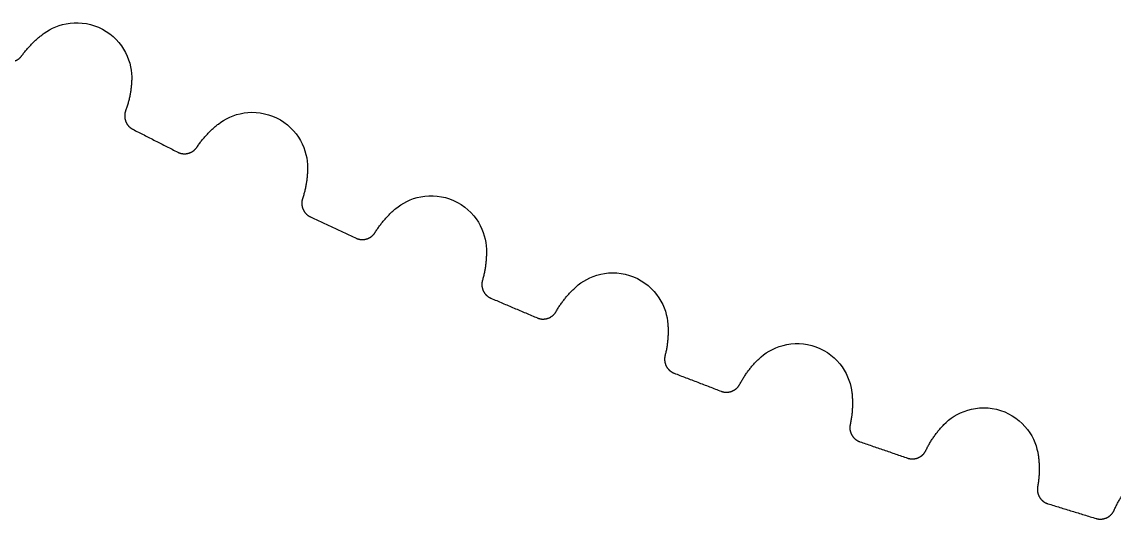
# Model space of a CAD drawing. Extents: x -57 to 57, y -57 to 57.
# Drawn here: x -27.24 to -16.25, y -54.63 to -49.63 of the extents above; entities that cross this region are included whole.
import ezdxf

# ---------------------------------------------------------------- set-up
doc = ezdxf.new("R2010")
doc.units = 0
doc.layers.add('Cut', color=7, linetype='CONTINUOUS')

msp = doc.modelspace()

# ---------------------------------------------------------------- linework, layer by layer
at = {"layer": 'Cut'}
for p, q in [((-27.0143, -49.7438), (-27.0143, -49.7438, 3)), ((-27.0143, -49.7438), (-27.0143, -49.7438, 3)), ((-27.238, -49.9686), (-27.238, -49.9686, 3)), ((-27.238, -49.9686), (-27.238, -49.9686, 3)), ((-26.1333, -50.2122), (-26.1333, -50.2122, 3)), ((-26.1333, -50.2122), (-26.1333, -50.2122, 3)), ((-26.1946, -50.5235), (-26.1946, -50.5235, 3)), ((-26.1946, -50.5235), (-26.1946, -50.5235, 3)), ((-26.1225, -50.7088), (-26.1225, -50.7088, 3)), ((-26.1225, -50.7088), (-26.1225, -50.7088, 3)), ((-25.2618, -50.6563), (-25.2618, -50.6563, 3)), ((-25.2618, -50.6563), (-25.2618, -50.6563, 3)), ((-25.6698, -50.9394), (-25.6698, -50.9394, 3)), ((-25.6698, -50.9394), (-25.6698, -50.9394, 3)), ((-25.4776, -50.8888), (-25.4776, -50.8888, 3)), ((-25.4776, -50.8888), (-25.4776, -50.8888, 3)), ((-24.365, -51.0937), (-24.365, -51.0937, 3)), ((-24.365, -51.0937), (-24.365, -51.0937, 3)), ((-24.4154, -51.4069), (-24.4154, -51.4069, 3)), ((-24.4154, -51.4069), (-24.4154, -51.4069, 3)), ((-23.4785, -51.507), (-23.4785, -51.507, 3)), ((-23.4785, -51.507), (-23.4785, -51.507, 3)), ((-24.3369, -51.5895), (-24.3369, -51.5895, 3)), ((-24.3369, -51.5895), (-24.3369, -51.5895, 3)), ((-23.8764, -51.8043), (-23.8764, -51.8043, 3)), ((-23.8764, -51.8043), (-23.8764, -51.8043, 3)), ((-23.686, -51.7469), (-23.686, -51.7469, 3)), ((-23.686, -51.7469), (-23.686, -51.7469, 3)), ((-22.567, -51.9129), (-22.567, -51.9129, 3)), ((-22.567, -51.9129), (-22.567, -51.9129, 3)), ((-22.6064, -52.2276), (-22.6064, -52.2276, 3)), ((-22.6064, -52.2276), (-22.6064, -52.2276, 3)), ((-21.6666, -52.295), (-21.6666, -52.295, 3)), ((-21.6666, -52.295), (-21.6666, -52.295, 3)), ((-22.5216, -52.4074), (-22.5216, -52.4074, 3)), ((-22.5216, -52.4074), (-22.5216, -52.4074, 3)), ((-22.0539, -52.606), (-22.0539, -52.606, 3)), ((-22.0539, -52.606), (-22.0539, -52.606, 3)), ((-21.8657, -52.5421), (-21.8657, -52.5421, 3)), ((-21.8657, -52.5421), (-21.8657, -52.5421, 3)), ((-20.7415, -52.6688), (-20.7415, -52.6688, 3)), ((-20.7415, -52.6688), (-20.7415, -52.6688, 3)), ((-20.7699, -52.9848), (-20.7699, -52.9848, 3)), ((-20.7699, -52.9848), (-20.7699, -52.9848, 3)), ((-19.8284, -53.0193), (-19.8284, -53.0193, 3)), ((-19.8284, -53.0193), (-19.8284, -53.0193, 3)), ((-20.6789, -53.1615), (-20.6789, -53.1615, 3)), ((-20.6789, -53.1615), (-20.6789, -53.1615, 3)), ((-20.0187, -53.2731), (-20.0187, -53.2731, 3)), ((-20.0187, -53.2731), (-20.0187, -53.2731, 3)), ((-20.2046, -53.3436), (-20.2046, -53.3436, 3)), ((-20.2046, -53.3436), (-20.2046, -53.3436, 3)), ((-18.8908, -53.3606), (-18.8908, -53.3606, 3)), ((-18.8908, -53.3606), (-18.8908, -53.3606, 3)), ((-18.9081, -53.6773), (-18.9081, -53.6773, 3)), ((-18.9081, -53.6773), (-18.9081, -53.6773, 3)), ((-17.9659, -53.679), (-17.9659, -53.679, 3)), ((-17.9659, -53.679), (-17.9659, -53.679, 3)), ((-18.811, -53.8508), (-18.811, -53.8508, 3)), ((-18.811, -53.8508), (-18.811, -53.8508, 3)), ((-18.3306, -54.0162), (-18.3306, -54.0162, 3)), ((-18.3306, -54.0162), (-18.3306, -54.0162, 3)), ((-18.1473, -53.9393), (-18.1473, -53.9393, 3)), ((-18.1473, -53.9393), (-18.1473, -53.9393, 3)), ((-17.017, -53.9874), (-17.017, -53.9874, 3)), ((-17.017, -53.9874), (-17.017, -53.9874, 3)), ((-17.0233, -54.3045), (-17.0233, -54.3045, 3)), ((-17.0233, -54.3045), (-17.0233, -54.3045, 3)), ((-16.9202, -54.4745), (-16.9202, -54.4745, 3)), ((-16.9202, -54.4745), (-16.9202, -54.4745, 3)), ((-16.2537, -54.5398), (-16.2537, -54.5398, 3)), ((-16.2537, -54.5398), (-16.2537, -54.5398, 3)), ((-16.4343, -54.6231), (-16.4343, -54.6231, 3)), ((-16.4343, -54.6231), (-16.4343, -54.6231, 3))]:
    msp.add_line(p, q, dxfattribs=at)
for points, degree, knots in [([(-27.0143, -49.7438), (-26.9474, -49.695), (-26.8579, -49.6538), (-26.7528, -49.6415), (-26.6484, -49.6286), (-26.5296, -49.6477), (-26.4274, -49.7027), (-26.3247, -49.7567), (-26.2424, -49.8445), (-26.1947, -49.9382), (-26.1462, -50.0322), (-26.1302, -50.1295), (-26.1333, -50.2122)], 3, [0, 0, 0, 0, 0.558599, 0.558599, 0.558599, 1.1172, 1.1172, 1.1172, 1.6758, 1.6758, 1.6758, 2.2344, 2.2344, 2.2344, 2.2344]), ([(-27.0143, -49.7438, 3), (-26.9474, -49.695, 3), (-26.8579, -49.6538, 3), (-26.7528, -49.6415, 3), (-26.6484, -49.6286, 3), (-26.5296, -49.6477, 3), (-26.4274, -49.7027, 3), (-26.3247, -49.7567, 3), (-26.2424, -49.8445, 3), (-26.1947, -49.9382, 3), (-26.1462, -50.0322, 3), (-26.1302, -50.1295, 3), (-26.1333, -50.2122, 3)], 3, [0, 0, 0, 0, 0.558599, 0.558599, 0.558599, 1.1172, 1.1172, 1.1172, 1.6758, 1.6758, 1.6758, 2.2344, 2.2344, 2.2344, 2.2344]), ([(-27.0143, -49.7438), (-26.9474, -49.695), (-26.8579, -49.6538), (-26.7528, -49.6415), (-26.6484, -49.6286), (-26.5296, -49.6477), (-26.4274, -49.7027), (-26.3247, -49.7567), (-26.2424, -49.8445), (-26.1947, -49.9382), (-26.1462, -50.0322), (-26.1302, -50.1295), (-26.1333, -50.2122)], 3, [0, 0, 0, 0, 0.558599, 0.558599, 0.558599, 1.1172, 1.1172, 1.1172, 1.6758, 1.6758, 1.6758, 2.2344, 2.2344, 2.2344, 2.2344]), ([(-27.0143, -49.7438, 3), (-26.9474, -49.695, 3), (-26.8579, -49.6538, 3), (-26.7528, -49.6415, 3), (-26.6484, -49.6286, 3), (-26.5296, -49.6477, 3), (-26.4274, -49.7027, 3), (-26.3247, -49.7567, 3), (-26.2424, -49.8445, 3), (-26.1947, -49.9382, 3), (-26.1462, -50.0322, 3), (-26.1302, -50.1295, 3), (-26.1333, -50.2122, 3)], 3, [0, 0, 0, 0, 0.558599, 0.558599, 0.558599, 1.1172, 1.1172, 1.1172, 1.6758, 1.6758, 1.6758, 2.2344, 2.2344, 2.2344, 2.2344]), ([(-27.4319, -50.0125), (-27.3856, -50.0386), (-27.3267, -50.0273), (-27.2686, -50.0121), (-27.238, -49.9686)], 2, [0, 0, 0, 0.724386, 0.724386, 1.44877, 1.44877, 1.44877]), ([(-27.4319, -50.0125, 3), (-27.3856, -50.0386, 3), (-27.3267, -50.0273, 3), (-27.2686, -50.0121, 3), (-27.238, -49.9686, 3)], 2, [0, 0, 0, 0.724386, 0.724386, 1.44877, 1.44877, 1.44877]), ([(-27.4319, -50.0125), (-27.3856, -50.0386), (-27.3267, -50.0273), (-27.2686, -50.0121), (-27.238, -49.9686)], 2, [0, 0, 0, 0.724386, 0.724386, 1.44877, 1.44877, 1.44877]), ([(-27.4319, -50.0125, 3), (-27.3856, -50.0386, 3), (-27.3267, -50.0273, 3), (-27.2686, -50.0121, 3), (-27.238, -49.9686, 3)], 2, [0, 0, 0, 0.724386, 0.724386, 1.44877, 1.44877, 1.44877]), ([(-26.1946, -50.5235), (-26.2135, -50.5731), (-26.1937, -50.6297), (-26.1701, -50.6849), (-26.1225, -50.7088)], 2, [0, 0, 0, 0.724386, 0.724386, 1.44877, 1.44877, 1.44877]), ([(-26.1946, -50.5235, 3), (-26.2135, -50.5731, 3), (-26.1937, -50.6297, 3), (-26.1701, -50.6849, 3), (-26.1225, -50.7088, 3)], 2, [0, 0, 0, 0.724386, 0.724386, 1.44877, 1.44877, 1.44877]), ([(-26.1946, -50.5235), (-26.2135, -50.5731), (-26.1937, -50.6297), (-26.1701, -50.6849), (-26.1225, -50.7088)], 2, [0, 0, 0, 0.724386, 0.724386, 1.44877, 1.44877, 1.44877]), ([(-26.1946, -50.5235, 3), (-26.2135, -50.5731, 3), (-26.1937, -50.6297, 3), (-26.1701, -50.6849, 3), (-26.1225, -50.7088, 3)], 2, [0, 0, 0, 0.724386, 0.724386, 1.44877, 1.44877, 1.44877]), ([(-25.2618, -50.6563), (-25.1967, -50.6052), (-25.1086, -50.5609), (-25.004, -50.5449), (-24.9002, -50.5284), (-24.7807, -50.5433), (-24.6767, -50.5947), (-24.5721, -50.6451), (-24.4868, -50.73), (-24.436, -50.822), (-24.3841, -50.9143), (-24.3648, -51.0109), (-24.365, -51.0937)], 3, [0, 0, 0, 0, 0.558599, 0.558599, 0.558599, 1.1172, 1.1172, 1.1172, 1.6758, 1.6758, 1.6758, 2.2344, 2.2344, 2.2344, 2.2344]), ([(-25.2618, -50.6563, 3), (-25.1967, -50.6052, 3), (-25.1086, -50.5609, 3), (-25.004, -50.5449, 3), (-24.9002, -50.5284, 3), (-24.7807, -50.5433, 3), (-24.6767, -50.5947, 3), (-24.5721, -50.6451, 3), (-24.4868, -50.73, 3), (-24.436, -50.822, 3), (-24.3841, -50.9143, 3), (-24.3648, -51.0109, 3), (-24.365, -51.0937, 3)], 3, [0, 0, 0, 0, 0.558599, 0.558599, 0.558599, 1.1172, 1.1172, 1.1172, 1.6758, 1.6758, 1.6758, 2.2344, 2.2344, 2.2344, 2.2344]), ([(-25.2618, -50.6563), (-25.1967, -50.6052), (-25.1086, -50.5609), (-25.004, -50.5449), (-24.9002, -50.5284), (-24.7807, -50.5433), (-24.6767, -50.5947), (-24.5721, -50.6451), (-24.4868, -50.73), (-24.436, -50.822), (-24.3841, -50.9143), (-24.3648, -51.0109), (-24.365, -51.0937)], 3, [0, 0, 0, 0, 0.558599, 0.558599, 0.558599, 1.1172, 1.1172, 1.1172, 1.6758, 1.6758, 1.6758, 2.2344, 2.2344, 2.2344, 2.2344]), ([(-25.2618, -50.6563, 3), (-25.1967, -50.6052, 3), (-25.1086, -50.5609, 3), (-25.004, -50.5449, 3), (-24.9002, -50.5284, 3), (-24.7807, -50.5433, 3), (-24.6767, -50.5947, 3), (-24.5721, -50.6451, 3), (-24.4868, -50.73, 3), (-24.436, -50.822, 3), (-24.3841, -50.9143, 3), (-24.3648, -51.0109, 3), (-24.365, -51.0937, 3)], 3, [0, 0, 0, 0, 0.558599, 0.558599, 0.558599, 1.1172, 1.1172, 1.1172, 1.6758, 1.6758, 1.6758, 2.2344, 2.2344, 2.2344, 2.2344]), ([(-25.6698, -50.9394), (-25.6226, -50.9639), (-25.5641, -50.9505), (-25.5066, -50.9333), (-25.4776, -50.8888)], 2, [0, 0, 0, 0.724386, 0.724386, 1.44877, 1.44877, 1.44877]), ([(-25.6698, -50.9394, 3), (-25.6226, -50.9639, 3), (-25.5641, -50.9505, 3), (-25.5066, -50.9333, 3), (-25.4776, -50.8888, 3)], 2, [0, 0, 0, 0.724386, 0.724386, 1.44877, 1.44877, 1.44877]), ([(-25.6698, -50.9394), (-25.6226, -50.9639), (-25.5641, -50.9505), (-25.5066, -50.9333), (-25.4776, -50.8888)], 2, [0, 0, 0, 0.724386, 0.724386, 1.44877, 1.44877, 1.44877]), ([(-25.6698, -50.9394, 3), (-25.6226, -50.9639, 3), (-25.5641, -50.9505, 3), (-25.5066, -50.9333, 3), (-25.4776, -50.8888, 3)], 2, [0, 0, 0, 0.724386, 0.724386, 1.44877, 1.44877, 1.44877]), ([(-23.4785, -51.507), (-23.4152, -51.4537), (-23.3288, -51.4064), (-23.2248, -51.3868), (-23.1216, -51.3666), (-23.0017, -51.3774), (-22.8959, -51.4251), (-22.7897, -51.4718), (-22.7015, -51.5537), (-22.6474, -51.6439), (-22.5924, -51.7342), (-22.5697, -51.8301), (-22.567, -51.9129)], 3, [0, 0, 0, 0, 0.558599, 0.558599, 0.558599, 1.1172, 1.1172, 1.1172, 1.6758, 1.6758, 1.6758, 2.2344, 2.2344, 2.2344, 2.2344]), ([(-23.4785, -51.507, 3), (-23.4152, -51.4537, 3), (-23.3288, -51.4064, 3), (-23.2248, -51.3868, 3), (-23.1216, -51.3666, 3), (-23.0017, -51.3774, 3), (-22.8959, -51.4251, 3), (-22.7897, -51.4718, 3), (-22.7015, -51.5537, 3), (-22.6474, -51.6439, 3), (-22.5924, -51.7342, 3), (-22.5697, -51.8301, 3), (-22.567, -51.9129, 3)], 3, [0, 0, 0, 0, 0.558599, 0.558599, 0.558599, 1.1172, 1.1172, 1.1172, 1.6758, 1.6758, 1.6758, 2.2344, 2.2344, 2.2344, 2.2344]), ([(-23.4785, -51.507), (-23.4152, -51.4537), (-23.3288, -51.4064), (-23.2248, -51.3868), (-23.1216, -51.3666), (-23.0017, -51.3774), (-22.8959, -51.4251), (-22.7897, -51.4718), (-22.7015, -51.5537), (-22.6474, -51.6439), (-22.5924, -51.7342), (-22.5697, -51.8301), (-22.567, -51.9129)], 3, [0, 0, 0, 0, 0.558599, 0.558599, 0.558599, 1.1172, 1.1172, 1.1172, 1.6758, 1.6758, 1.6758, 2.2344, 2.2344, 2.2344, 2.2344]), ([(-23.4785, -51.507, 3), (-23.4152, -51.4537, 3), (-23.3288, -51.4064, 3), (-23.2248, -51.3868, 3), (-23.1216, -51.3666, 3), (-23.0017, -51.3774, 3), (-22.8959, -51.4251, 3), (-22.7897, -51.4718, 3), (-22.7015, -51.5537, 3), (-22.6474, -51.6439, 3), (-22.5924, -51.7342, 3), (-22.5697, -51.8301, 3), (-22.567, -51.9129, 3)], 3, [0, 0, 0, 0, 0.558599, 0.558599, 0.558599, 1.1172, 1.1172, 1.1172, 1.6758, 1.6758, 1.6758, 2.2344, 2.2344, 2.2344, 2.2344]), ([(-24.4154, -51.4069), (-24.4326, -51.4572), (-24.4107, -51.5131), (-24.3852, -51.5673), (-24.3369, -51.5895)], 2, [0, 0, 0, 0.724386, 0.724386, 1.44877, 1.44877, 1.44877]), ([(-24.4154, -51.4069, 3), (-24.4326, -51.4572, 3), (-24.4107, -51.5131, 3), (-24.3852, -51.5673, 3), (-24.3369, -51.5895, 3)], 2, [0, 0, 0, 0.724386, 0.724386, 1.44877, 1.44877, 1.44877]), ([(-24.4154, -51.4069), (-24.4326, -51.4572), (-24.4107, -51.5131), (-24.3852, -51.5673), (-24.3369, -51.5895)], 2, [0, 0, 0, 0.724386, 0.724386, 1.44877, 1.44877, 1.44877]), ([(-24.4154, -51.4069, 3), (-24.4326, -51.4572, 3), (-24.4107, -51.5131, 3), (-24.3852, -51.5673, 3), (-24.3369, -51.5895, 3)], 2, [0, 0, 0, 0.724386, 0.724386, 1.44877, 1.44877, 1.44877]), ([(-23.8764, -51.8043), (-23.8284, -51.827), (-23.7704, -51.8117), (-23.7135, -51.7924), (-23.686, -51.7469)], 2, [0, 0, 0, 0.724386, 0.724386, 1.44877, 1.44877, 1.44877]), ([(-23.8764, -51.8043, 3), (-23.8284, -51.827, 3), (-23.7704, -51.8117, 3), (-23.7135, -51.7924, 3), (-23.686, -51.7469, 3)], 2, [0, 0, 0, 0.724386, 0.724386, 1.44877, 1.44877, 1.44877]), ([(-23.8764, -51.8043), (-23.8284, -51.827), (-23.7704, -51.8117), (-23.7135, -51.7924), (-23.686, -51.7469)], 2, [0, 0, 0, 0.724386, 0.724386, 1.44877, 1.44877, 1.44877]), ([(-23.8764, -51.8043, 3), (-23.8284, -51.827, 3), (-23.7704, -51.8117, 3), (-23.7135, -51.7924, 3), (-23.686, -51.7469, 3)], 2, [0, 0, 0, 0.724386, 0.724386, 1.44877, 1.44877, 1.44877]), ([(-21.6666, -52.295), (-21.6053, -52.2395), (-21.5205, -52.1892), (-21.4173, -52.166), (-21.3148, -52.1422), (-21.1947, -52.1488), (-21.0873, -52.1928), (-20.9795, -52.2358), (-20.8884, -52.3145), (-20.8313, -52.4028), (-20.7731, -52.4912), (-20.7471, -52.5862), (-20.7415, -52.6688)], 3, [0, 0, 0, 0, 0.558599, 0.558599, 0.558599, 1.1172, 1.1172, 1.1172, 1.6758, 1.6758, 1.6758, 2.2344, 2.2344, 2.2344, 2.2344]), ([(-21.6666, -52.295, 3), (-21.6053, -52.2395, 3), (-21.5205, -52.1892, 3), (-21.4173, -52.166, 3), (-21.3148, -52.1422, 3), (-21.1947, -52.1488, 3), (-21.0873, -52.1928, 3), (-20.9795, -52.2358, 3), (-20.8884, -52.3145, 3), (-20.8313, -52.4028, 3), (-20.7731, -52.4912, 3), (-20.7471, -52.5862, 3), (-20.7415, -52.6688, 3)], 3, [0, 0, 0, 0, 0.558599, 0.558599, 0.558599, 1.1172, 1.1172, 1.1172, 1.6758, 1.6758, 1.6758, 2.2344, 2.2344, 2.2344, 2.2344]), ([(-21.6666, -52.295), (-21.6053, -52.2395), (-21.5205, -52.1892), (-21.4173, -52.166), (-21.3148, -52.1422), (-21.1947, -52.1488), (-21.0873, -52.1928), (-20.9795, -52.2358), (-20.8884, -52.3145), (-20.8313, -52.4028), (-20.7731, -52.4912), (-20.7471, -52.5862), (-20.7415, -52.6688)], 3, [0, 0, 0, 0, 0.558599, 0.558599, 0.558599, 1.1172, 1.1172, 1.1172, 1.6758, 1.6758, 1.6758, 2.2344, 2.2344, 2.2344, 2.2344]), ([(-21.6666, -52.295, 3), (-21.6053, -52.2395, 3), (-21.5205, -52.1892, 3), (-21.4173, -52.166, 3), (-21.3148, -52.1422, 3), (-21.1947, -52.1488, 3), (-21.0873, -52.1928, 3), (-20.9795, -52.2358, 3), (-20.8884, -52.3145, 3), (-20.8313, -52.4028, 3), (-20.7731, -52.4912, 3), (-20.7471, -52.5862, 3), (-20.7415, -52.6688, 3)], 3, [0, 0, 0, 0, 0.558599, 0.558599, 0.558599, 1.1172, 1.1172, 1.1172, 1.6758, 1.6758, 1.6758, 2.2344, 2.2344, 2.2344, 2.2344]), ([(-22.6064, -52.2276), (-22.6218, -52.2785), (-22.5981, -52.3336), (-22.5707, -52.387), (-22.5216, -52.4074)], 2, [0, 0, 0, 0.724386, 0.724386, 1.44877, 1.44877, 1.44877]), ([(-22.6064, -52.2276, 3), (-22.6218, -52.2785, 3), (-22.5981, -52.3336, 3), (-22.5707, -52.387, 3), (-22.5216, -52.4074, 3)], 2, [0, 0, 0, 0.724386, 0.724386, 1.44877, 1.44877, 1.44877]), ([(-22.6064, -52.2276), (-22.6218, -52.2785), (-22.5981, -52.3336), (-22.5707, -52.387), (-22.5216, -52.4074)], 2, [0, 0, 0, 0.724386, 0.724386, 1.44877, 1.44877, 1.44877]), ([(-22.6064, -52.2276, 3), (-22.6218, -52.2785, 3), (-22.5981, -52.3336, 3), (-22.5707, -52.387, 3), (-22.5216, -52.4074, 3)], 2, [0, 0, 0, 0.724386, 0.724386, 1.44877, 1.44877, 1.44877]), ([(-22.0539, -52.606), (-22.0051, -52.6271), (-21.9477, -52.6097), (-21.8916, -52.5885), (-21.8657, -52.5421)], 2, [0, 0, 0, 0.724386, 0.724386, 1.44877, 1.44877, 1.44877]), ([(-22.0539, -52.606, 3), (-22.0051, -52.6271, 3), (-21.9477, -52.6097, 3), (-21.8916, -52.5885, 3), (-21.8657, -52.5421, 3)], 2, [0, 0, 0, 0.724386, 0.724386, 1.44877, 1.44877, 1.44877]), ([(-22.0539, -52.606), (-22.0051, -52.6271), (-21.9477, -52.6097), (-21.8916, -52.5885), (-21.8657, -52.5421)], 2, [0, 0, 0, 0.724386, 0.724386, 1.44877, 1.44877, 1.44877]), ([(-22.0539, -52.606, 3), (-22.0051, -52.6271, 3), (-21.9477, -52.6097, 3), (-21.8916, -52.5885, 3), (-21.8657, -52.5421, 3)], 2, [0, 0, 0, 0.724386, 0.724386, 1.44877, 1.44877, 1.44877]), ([(-19.8284, -53.0193), (-19.769, -52.9617), (-19.686, -52.9085), (-19.5837, -52.8817), (-19.4821, -52.8544), (-19.3618, -52.8568), (-19.2529, -52.897), (-19.1437, -52.9361), (-19.05, -53.0116), (-18.9897, -53.0979), (-18.9286, -53.1842), (-18.8992, -53.2783), (-18.8908, -53.3606)], 3, [0, 0, 0, 0, 0.558599, 0.558599, 0.558599, 1.1172, 1.1172, 1.1172, 1.6758, 1.6758, 1.6758, 2.2344, 2.2344, 2.2344, 2.2344]), ([(-19.8284, -53.0193, 3), (-19.769, -52.9617, 3), (-19.686, -52.9085, 3), (-19.5837, -52.8817, 3), (-19.4821, -52.8544, 3), (-19.3618, -52.8568, 3), (-19.2529, -52.897, 3), (-19.1437, -52.9361, 3), (-19.05, -53.0116, 3), (-18.9897, -53.0979, 3), (-18.9286, -53.1842, 3), (-18.8992, -53.2783, 3), (-18.8908, -53.3606, 3)], 3, [0, 0, 0, 0, 0.558599, 0.558599, 0.558599, 1.1172, 1.1172, 1.1172, 1.6758, 1.6758, 1.6758, 2.2344, 2.2344, 2.2344, 2.2344]), ([(-19.8284, -53.0193), (-19.769, -52.9617), (-19.686, -52.9085), (-19.5837, -52.8817), (-19.4821, -52.8544), (-19.3618, -52.8568), (-19.2529, -52.897), (-19.1437, -52.9361), (-19.05, -53.0116), (-18.9897, -53.0979), (-18.9286, -53.1842), (-18.8992, -53.2783), (-18.8908, -53.3606)], 3, [0, 0, 0, 0, 0.558599, 0.558599, 0.558599, 1.1172, 1.1172, 1.1172, 1.6758, 1.6758, 1.6758, 2.2344, 2.2344, 2.2344, 2.2344]), ([(-19.8284, -53.0193, 3), (-19.769, -52.9617, 3), (-19.686, -52.9085, 3), (-19.5837, -52.8817, 3), (-19.4821, -52.8544, 3), (-19.3618, -52.8568, 3), (-19.2529, -52.897, 3), (-19.1437, -52.9361, 3), (-19.05, -53.0116, 3), (-18.9897, -53.0979, 3), (-18.9286, -53.1842, 3), (-18.8992, -53.2783, 3), (-18.8908, -53.3606, 3)], 3, [0, 0, 0, 0, 0.558599, 0.558599, 0.558599, 1.1172, 1.1172, 1.1172, 1.6758, 1.6758, 1.6758, 2.2344, 2.2344, 2.2344, 2.2344]), ([(-20.7699, -52.9848), (-20.7836, -53.0361), (-20.7579, -53.0904), (-20.7287, -53.1428), (-20.6789, -53.1615)], 2, [0, 0, 0, 0.724386, 0.724386, 1.44877, 1.44877, 1.44877]), ([(-20.7699, -52.9848, 3), (-20.7836, -53.0361, 3), (-20.7579, -53.0904, 3), (-20.7287, -53.1428, 3), (-20.6789, -53.1615, 3)], 2, [0, 0, 0, 0.724386, 0.724386, 1.44877, 1.44877, 1.44877]), ([(-20.7699, -52.9848), (-20.7836, -53.0361), (-20.7579, -53.0904), (-20.7287, -53.1428), (-20.6789, -53.1615)], 2, [0, 0, 0, 0.724386, 0.724386, 1.44877, 1.44877, 1.44877]), ([(-20.7699, -52.9848, 3), (-20.7836, -53.0361, 3), (-20.7579, -53.0904, 3), (-20.7287, -53.1428, 3), (-20.6789, -53.1615, 3)], 2, [0, 0, 0, 0.724386, 0.724386, 1.44877, 1.44877, 1.44877]), ([(-20.2046, -53.3436), (-20.155, -53.363), (-20.0983, -53.3436), (-20.0429, -53.3205), (-20.0187, -53.2731)], 2, [0, 0, 0, 0.724386, 0.724386, 1.44877, 1.44877, 1.44877]), ([(-20.2046, -53.3436, 3), (-20.155, -53.363, 3), (-20.0983, -53.3436, 3), (-20.0429, -53.3205, 3), (-20.0187, -53.2731, 3)], 2, [0, 0, 0, 0.724386, 0.724386, 1.44877, 1.44877, 1.44877]), ([(-20.2046, -53.3436), (-20.155, -53.363), (-20.0983, -53.3436), (-20.0429, -53.3205), (-20.0187, -53.2731)], 2, [0, 0, 0, 0.724386, 0.724386, 1.44877, 1.44877, 1.44877]), ([(-20.2046, -53.3436, 3), (-20.155, -53.363, 3), (-20.0983, -53.3436, 3), (-20.0429, -53.3205, 3), (-20.0187, -53.2731, 3)], 2, [0, 0, 0, 0.724386, 0.724386, 1.44877, 1.44877, 1.44877]), ([(-17.9659, -53.679), (-17.9086, -53.6194), (-17.8275, -53.5633), (-17.7262, -53.5329), (-17.6256, -53.5021), (-17.5053, -53.5003), (-17.3951, -53.5367), (-17.2846, -53.572), (-17.1883, -53.6442), (-17.1251, -53.7282), (-17.0609, -53.8124), (-17.0283, -53.9054), (-17.017, -53.9874)], 3, [0, 0, 0, 0, 0.558599, 0.558599, 0.558599, 1.1172, 1.1172, 1.1172, 1.6758, 1.6758, 1.6758, 2.2344, 2.2344, 2.2344, 2.2344]), ([(-17.9659, -53.679, 3), (-17.9086, -53.6194, 3), (-17.8275, -53.5633, 3), (-17.7262, -53.5329, 3), (-17.6256, -53.5021, 3), (-17.5053, -53.5003, 3), (-17.3951, -53.5367, 3), (-17.2846, -53.572, 3), (-17.1883, -53.6442, 3), (-17.1251, -53.7282, 3), (-17.0609, -53.8124, 3), (-17.0283, -53.9054, 3), (-17.017, -53.9874, 3)], 3, [0, 0, 0, 0, 0.558599, 0.558599, 0.558599, 1.1172, 1.1172, 1.1172, 1.6758, 1.6758, 1.6758, 2.2344, 2.2344, 2.2344, 2.2344]), ([(-17.9659, -53.679), (-17.9086, -53.6194), (-17.8275, -53.5633), (-17.7262, -53.5329), (-17.6256, -53.5021), (-17.5053, -53.5003), (-17.3951, -53.5367), (-17.2846, -53.572), (-17.1883, -53.6442), (-17.1251, -53.7282), (-17.0609, -53.8124), (-17.0283, -53.9054), (-17.017, -53.9874)], 3, [0, 0, 0, 0, 0.558599, 0.558599, 0.558599, 1.1172, 1.1172, 1.1172, 1.6758, 1.6758, 1.6758, 2.2344, 2.2344, 2.2344, 2.2344]), ([(-17.9659, -53.679, 3), (-17.9086, -53.6194, 3), (-17.8275, -53.5633, 3), (-17.7262, -53.5329, 3), (-17.6256, -53.5021, 3), (-17.5053, -53.5003, 3), (-17.3951, -53.5367, 3), (-17.2846, -53.572, 3), (-17.1883, -53.6442, 3), (-17.1251, -53.7282, 3), (-17.0609, -53.8124, 3), (-17.0283, -53.9054, 3), (-17.017, -53.9874, 3)], 3, [0, 0, 0, 0, 0.558599, 0.558599, 0.558599, 1.1172, 1.1172, 1.1172, 1.6758, 1.6758, 1.6758, 2.2344, 2.2344, 2.2344, 2.2344]), ([(-18.9081, -53.6773), (-18.92, -53.7292), (-18.8924, -53.7825), (-18.8614, -53.8338), (-18.811, -53.8508)], 2, [0, 0, 0, 0.724386, 0.724386, 1.44877, 1.44877, 1.44877]), ([(-18.9081, -53.6773, 3), (-18.92, -53.7292, 3), (-18.8924, -53.7825, 3), (-18.8614, -53.8338, 3), (-18.811, -53.8508, 3)], 2, [0, 0, 0, 0.724386, 0.724386, 1.44877, 1.44877, 1.44877]), ([(-18.9081, -53.6773), (-18.92, -53.7292), (-18.8924, -53.7825), (-18.8614, -53.8338), (-18.811, -53.8508)], 2, [0, 0, 0, 0.724386, 0.724386, 1.44877, 1.44877, 1.44877]), ([(-18.9081, -53.6773, 3), (-18.92, -53.7292, 3), (-18.8924, -53.7825, 3), (-18.8614, -53.8338, 3), (-18.811, -53.8508, 3)], 2, [0, 0, 0, 0.724386, 0.724386, 1.44877, 1.44877, 1.44877]), ([(-18.3306, -54.0162), (-18.2804, -54.0339), (-18.2243, -54.0125), (-18.1698, -53.9875), (-18.1473, -53.9393)], 2, [0, 0, 0, 0.724386, 0.724386, 1.44877, 1.44877, 1.44877]), ([(-18.3306, -54.0162, 3), (-18.2804, -54.0339, 3), (-18.2243, -54.0125, 3), (-18.1698, -53.9875, 3), (-18.1473, -53.9393, 3)], 2, [0, 0, 0, 0.724386, 0.724386, 1.44877, 1.44877, 1.44877]), ([(-18.3306, -54.0162), (-18.2804, -54.0339), (-18.2243, -54.0125), (-18.1698, -53.9875), (-18.1473, -53.9393)], 2, [0, 0, 0, 0.724386, 0.724386, 1.44877, 1.44877, 1.44877]), ([(-18.3306, -54.0162, 3), (-18.2804, -54.0339, 3), (-18.2243, -54.0125, 3), (-18.1698, -53.9875, 3), (-18.1473, -53.9393, 3)], 2, [0, 0, 0, 0.724386, 0.724386, 1.44877, 1.44877, 1.44877]), ([(-17.0233, -54.3045), (-17.0333, -54.3567), (-17.004, -54.409), (-16.9711, -54.4593), (-16.9202, -54.4745)], 2, [0, 0, 0, 0.724386, 0.724386, 1.44877, 1.44877, 1.44877]), ([(-17.0233, -54.3045, 3), (-17.0333, -54.3567, 3), (-17.004, -54.409, 3), (-16.9711, -54.4593, 3), (-16.9202, -54.4745, 3)], 2, [0, 0, 0, 0.724386, 0.724386, 1.44877, 1.44877, 1.44877]), ([(-17.0233, -54.3045), (-17.0333, -54.3567), (-17.004, -54.409), (-16.9711, -54.4593), (-16.9202, -54.4745)], 2, [0, 0, 0, 0.724386, 0.724386, 1.44877, 1.44877, 1.44877]), ([(-17.0233, -54.3045, 3), (-17.0333, -54.3567, 3), (-17.004, -54.409, 3), (-16.9711, -54.4593, 3), (-16.9202, -54.4745, 3)], 2, [0, 0, 0, 0.724386, 0.724386, 1.44877, 1.44877, 1.44877]), ([(-16.4343, -54.6231), (-16.3835, -54.6389), (-16.3282, -54.6156), (-16.2746, -54.5887), (-16.2537, -54.5398)], 2, [0, 0, 0, 0.724386, 0.724386, 1.44877, 1.44877, 1.44877]), ([(-16.4343, -54.6231, 3), (-16.3835, -54.6389, 3), (-16.3282, -54.6156, 3), (-16.2746, -54.5887, 3), (-16.2537, -54.5398, 3)], 2, [0, 0, 0, 0.724386, 0.724386, 1.44877, 1.44877, 1.44877]), ([(-16.4343, -54.6231), (-16.3835, -54.6389), (-16.3282, -54.6156), (-16.2746, -54.5887), (-16.2537, -54.5398)], 2, [0, 0, 0, 0.724386, 0.724386, 1.44877, 1.44877, 1.44877]), ([(-16.4343, -54.6231, 3), (-16.3835, -54.6389, 3), (-16.3282, -54.6156, 3), (-16.2746, -54.5887, 3), (-16.2537, -54.5398, 3)], 2, [0, 0, 0, 0.724386, 0.724386, 1.44877, 1.44877, 1.44877])]:
    msp.add_open_spline(points, degree=degree, knots=knots, dxfattribs=at)
for points, degree in [([(-27.238, -49.9686), (-27.1441, -49.8384), (-27.0143, -49.7438)], 2), ([(-27.238, -49.9686, 3), (-27.1441, -49.8384, 3), (-27.0143, -49.7438, 3)], 2), ([(-27.238, -49.9686), (-27.1441, -49.8384), (-27.0143, -49.7438)], 2), ([(-27.238, -49.9686, 3), (-27.1441, -49.8384, 3), (-27.0143, -49.7438, 3)], 2), ([(-26.1333, -50.2122), (-26.1391, -50.3727), (-26.1946, -50.5235)], 2), ([(-26.1333, -50.2122, 3), (-26.1391, -50.3727, 3), (-26.1946, -50.5235, 3)], 2), ([(-26.1333, -50.2122), (-26.1391, -50.3727), (-26.1946, -50.5235)], 2), ([(-26.1333, -50.2122, 3), (-26.1391, -50.3727, 3), (-26.1946, -50.5235, 3)], 2), ([(-26.1225, -50.7088), (-25.6698, -50.9394)], 1), ([(-26.1225, -50.7088, 3), (-25.6698, -50.9394, 3)], 1), ([(-26.1225, -50.7088), (-25.6698, -50.9394)], 1), ([(-26.1225, -50.7088, 3), (-25.6698, -50.9394, 3)], 1), ([(-25.4776, -50.8888), (-25.3882, -50.7553), (-25.2618, -50.6563)], 2), ([(-25.4776, -50.8888, 3), (-25.3882, -50.7553, 3), (-25.2618, -50.6563, 3)], 2), ([(-25.4776, -50.8888), (-25.3882, -50.7553), (-25.2618, -50.6563)], 2), ([(-25.4776, -50.8888, 3), (-25.3882, -50.7553, 3), (-25.2618, -50.6563, 3)], 2), ([(-24.365, -51.0937), (-24.3652, -51.2543), (-24.4154, -51.4069)], 2), ([(-24.365, -51.0937, 3), (-24.3652, -51.2543, 3), (-24.4154, -51.4069, 3)], 2), ([(-24.365, -51.0937), (-24.3652, -51.2543), (-24.4154, -51.4069)], 2), ([(-24.365, -51.0937, 3), (-24.3652, -51.2543, 3), (-24.4154, -51.4069, 3)], 2), ([(-23.686, -51.7469), (-23.6014, -51.6104), (-23.4785, -51.507)], 2), ([(-23.686, -51.7469, 3), (-23.6014, -51.6104, 3), (-23.4785, -51.507, 3)], 2), ([(-23.686, -51.7469), (-23.6014, -51.6104), (-23.4785, -51.507)], 2), ([(-23.686, -51.7469, 3), (-23.6014, -51.6104, 3), (-23.4785, -51.507, 3)], 2), ([(-24.3369, -51.5895), (-23.8764, -51.8043)], 1), ([(-24.3369, -51.5895, 3), (-23.8764, -51.8043, 3)], 1), ([(-24.3369, -51.5895), (-23.8764, -51.8043)], 1), ([(-24.3369, -51.5895, 3), (-23.8764, -51.8043, 3)], 1), ([(-22.567, -51.9129), (-22.5616, -52.0734), (-22.6064, -52.2276)], 2), ([(-22.567, -51.9129, 3), (-22.5616, -52.0734, 3), (-22.6064, -52.2276, 3)], 2), ([(-22.567, -51.9129), (-22.5616, -52.0734), (-22.6064, -52.2276)], 2), ([(-22.567, -51.9129, 3), (-22.5616, -52.0734, 3), (-22.6064, -52.2276, 3)], 2), ([(-21.8657, -52.5421), (-21.7858, -52.4027), (-21.6666, -52.295)], 2), ([(-21.8657, -52.5421, 3), (-21.7858, -52.4027, 3), (-21.6666, -52.295, 3)], 2), ([(-21.8657, -52.5421), (-21.7858, -52.4027), (-21.6666, -52.295)], 2), ([(-21.8657, -52.5421, 3), (-21.7858, -52.4027, 3), (-21.6666, -52.295, 3)], 2), ([(-22.5216, -52.4074), (-22.0539, -52.606)], 1), ([(-22.5216, -52.4074, 3), (-22.0539, -52.606, 3)], 1), ([(-22.5216, -52.4074), (-22.0539, -52.606)], 1), ([(-22.5216, -52.4074, 3), (-22.0539, -52.606, 3)], 1), ([(-20.7415, -52.6688), (-20.7305, -52.829), (-20.7699, -52.9848)], 2), ([(-20.7415, -52.6688, 3), (-20.7305, -52.829, 3), (-20.7699, -52.9848, 3)], 2), ([(-20.7415, -52.6688), (-20.7305, -52.829), (-20.7699, -52.9848)], 2), ([(-20.7415, -52.6688, 3), (-20.7305, -52.829, 3), (-20.7699, -52.9848, 3)], 2), ([(-20.0187, -53.2731), (-19.9437, -53.1311), (-19.8284, -53.0193)], 2), ([(-20.0187, -53.2731, 3), (-19.9437, -53.1311, 3), (-19.8284, -53.0193, 3)], 2), ([(-20.0187, -53.2731), (-19.9437, -53.1311), (-19.8284, -53.0193)], 2), ([(-20.0187, -53.2731, 3), (-19.9437, -53.1311, 3), (-19.8284, -53.0193, 3)], 2), ([(-20.6789, -53.1615), (-20.2046, -53.3436)], 1), ([(-20.6789, -53.1615, 3), (-20.2046, -53.3436, 3)], 1), ([(-20.6789, -53.1615), (-20.2046, -53.3436)], 1), ([(-20.6789, -53.1615, 3), (-20.2046, -53.3436, 3)], 1), ([(-18.8908, -53.3606), (-18.8742, -53.5204), (-18.9081, -53.6773)], 2), ([(-18.8908, -53.3606, 3), (-18.8742, -53.5204, 3), (-18.9081, -53.6773, 3)], 2), ([(-18.8908, -53.3606), (-18.8742, -53.5204), (-18.9081, -53.6773)], 2), ([(-18.8908, -53.3606, 3), (-18.8742, -53.5204, 3), (-18.9081, -53.6773, 3)], 2), ([(-18.1473, -53.9393), (-18.0773, -53.7947), (-17.9659, -53.679)], 2), ([(-18.1473, -53.9393, 3), (-18.0773, -53.7947, 3), (-17.9659, -53.679, 3)], 2), ([(-18.1473, -53.9393), (-18.0773, -53.7947), (-17.9659, -53.679)], 2), ([(-18.1473, -53.9393, 3), (-18.0773, -53.7947, 3), (-17.9659, -53.679, 3)], 2), ([(-18.811, -53.8508), (-18.3306, -54.0162)], 1), ([(-18.811, -53.8508, 3), (-18.3306, -54.0162, 3)], 1), ([(-18.811, -53.8508), (-18.3306, -54.0162)], 1), ([(-18.811, -53.8508, 3), (-18.3306, -54.0162, 3)], 1), ([(-17.017, -53.9874), (-16.9949, -54.1464), (-17.0233, -54.3045)], 2), ([(-17.017, -53.9874, 3), (-16.9949, -54.1464, 3), (-17.0233, -54.3045, 3)], 2), ([(-17.017, -53.9874), (-16.9949, -54.1464), (-17.0233, -54.3045)], 2), ([(-17.017, -53.9874, 3), (-16.9949, -54.1464, 3), (-17.0233, -54.3045, 3)], 2), ([(-16.2537, -54.5398), (-16.1889, -54.3928), (-16.0816, -54.2733)], 2), ([(-16.2537, -54.5398, 3), (-16.1889, -54.3928, 3), (-16.0816, -54.2733, 3)], 2), ([(-16.2537, -54.5398), (-16.1889, -54.3928), (-16.0816, -54.2733)], 2), ([(-16.2537, -54.5398, 3), (-16.1889, -54.3928, 3), (-16.0816, -54.2733, 3)], 2), ([(-16.9202, -54.4745), (-16.4343, -54.6231)], 1), ([(-16.9202, -54.4745, 3), (-16.4343, -54.6231, 3)], 1), ([(-16.9202, -54.4745), (-16.4343, -54.6231)], 1), ([(-16.9202, -54.4745, 3), (-16.4343, -54.6231, 3)], 1)]:
    msp.add_open_spline(points, degree=degree, dxfattribs=at)

doc.saveas('drawing.dxf')
